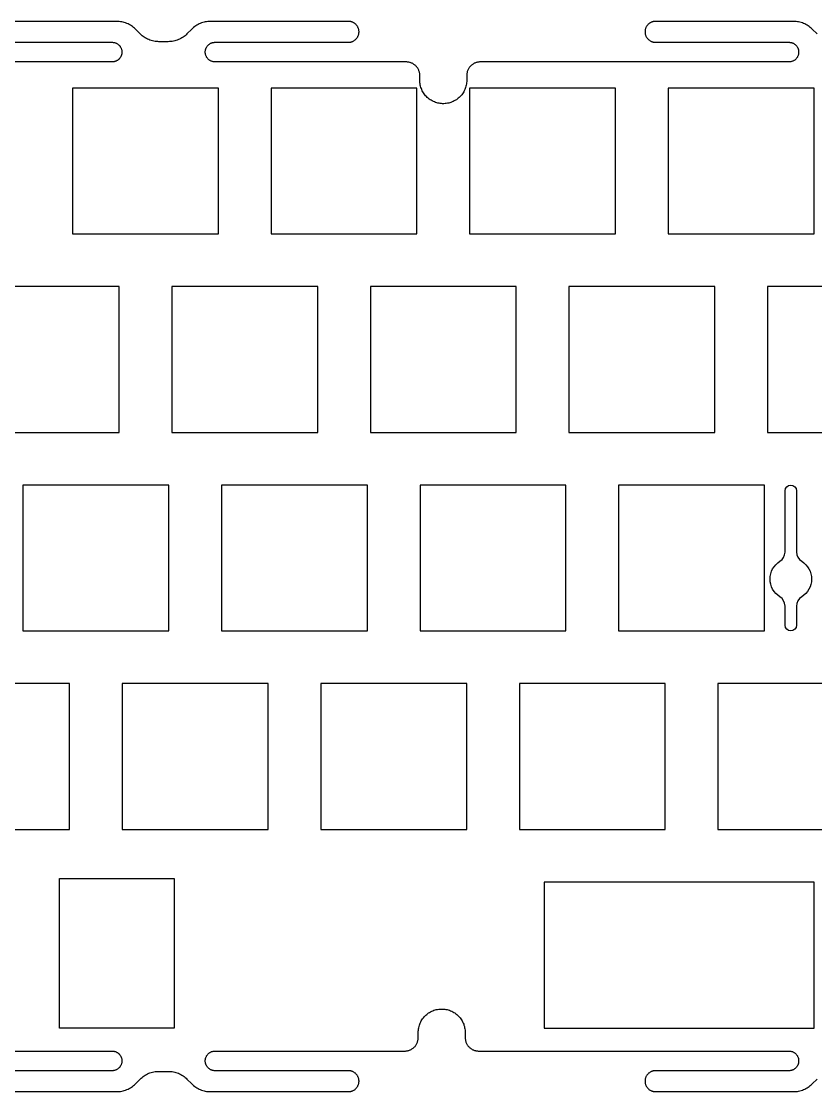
# Model space of a CAD drawing. Header units: millimetres. Extents: x -159 to 146, y -125 to 91.
# Drawn here: x -84.5 to -8.3, y -125.3 to -22.6 of the extents above; entities that cross this region are included whole.
import ezdxf

# ---------------------------------------------------------------- set-up
doc = ezdxf.new("R2010")
doc.units = ezdxf.units.MM
doc.header["$MEASUREMENT"] = 0
doc.layers.add('Ä¬ÈÏÖµ', color=7, linetype='Continuous', true_color=0x000000)

msp = doc.modelspace()

# ---------------------------------------------------------------- linework, layer by layer
at = {"layer": 'Ä¬ÈÏÖµ', "color": 7, "true_color": 0xffffff}
for points in [[(-79.6, -43), (-65.6, -43), (-65.6, -29), (-79.6, -29)], [(-60.55, -43), (-46.55, -43), (-46.55, -29), (-60.55, -29)], [(-41.5, -43), (-27.5, -43), (-27.5, -29), (-41.5, -29)], [(-22.45, -43), (-8.45, -43), (-8.45, -29), (-22.45, -29)], [(-89.12, -62.04), (-75.12, -62.04), (-75.12, -48.04), (-89.12, -48.04)], [(-70.07, -62.04), (-56.07, -62.04), (-56.07, -48.04), (-70.07, -48.04)], [(-51.02, -62.04), (-37.02, -62.04), (-37.02, -48.04), (-51.02, -48.04)], [(-31.97, -62.04), (-17.97, -62.04), (-17.97, -48.04), (-31.97, -48.04)], [(-12.92, -62.04), (1.08, -62.04), (1.08, -48.04), (-12.92, -48.04)], [(-84.36, -81.09), (-70.36, -81.09), (-70.36, -67.09), (-84.36, -67.09)], [(-65.31, -81.09), (-51.31, -81.09), (-51.31, -67.09), (-65.31, -67.09)], [(-46.26, -81.09), (-32.26, -81.09), (-32.26, -67.09), (-46.26, -67.09)], [(-27.21, -81.09), (-13.21, -81.09), (-13.21, -67.09), (-27.21, -67.09)], [(-93.88, -100.14), (-79.88, -100.14), (-79.88, -86.14), (-93.88, -86.14)], [(-74.83, -100.14), (-60.83, -100.14), (-60.83, -86.14), (-74.83, -86.14)], [(-55.78, -100.14), (-41.78, -100.14), (-41.78, -86.14), (-55.78, -86.14)], [(-36.73, -100.14), (-22.73, -100.14), (-22.73, -86.14), (-36.73, -86.14)], [(-17.68, -100.14), (-3.68, -100.14), (-3.68, -86.14), (-17.68, -86.14)], [(-80.86, -119.2), (-80.86, -104.85), (-69.85, -104.85), (-69.85, -119.2)], [(-34.36, -119.2), (-8.45, -119.2), (-8.45, -105.2), (-34.36, -105.2)]]:
    msp.add_lwpolyline(points, close=True, dxfattribs=at)
msp.add_lwpolyline([(-11.24, -78.7, 0.259846), (-11.73, -77.81, -0.557323), (-11.73, -74.41, 0.259846), (-11.24, -73.52), (-11.24, -67.64, -1), (-10.14, -67.64), (-10.14, -73.51, 0.260735), (-9.64, -74.41, -0.559508), (-9.64, -77.81, 0.260735), (-10.14, -78.71), (-10.14, -80.54, -1), (-11.24, -80.54)], format="xyb", close=True, dxfattribs=at)
for points in [[(-8.17, -23.8, 0), (-8.62, -23.35, 0), (-8.72, -23.26, 0), (-8.81, -23.18, 0), (-8.91, -23.1, 0), (-9.01, -23.03, 0), (-9.12, -22.96, 0), (-9.23, -22.9, 0), (-9.34, -22.84, 0), (-9.45, -22.79, 0), (-9.57, -22.75, 0), (-9.69, -22.71, 0), (-9.81, -22.68, 0), (-9.93, -22.65, 0), (-10.05, -22.63, 0), (-10.18, -22.61, 0), (-10.3, -22.6, 0), (-10.43, -22.6, 0), (-23.68, -22.6, 0), (-23.73, -22.6, 0), (-23.78, -22.61, 0), (-23.83, -22.61, 0), (-23.88, -22.62, 0), (-23.93, -22.63, 0), (-23.98, -22.65, 0), (-24.03, -22.66, 0), (-24.08, -22.68, 0), (-24.12, -22.71, 0), (-24.17, -22.73, 0), (-24.21, -22.76, 0), (-24.25, -22.78, 0), (-24.3, -22.82, 0), (-24.34, -22.85, 0), (-24.37, -22.88, 0), (-24.41, -22.92, 0), (-24.44, -22.96, 0), (-24.48, -23, 0), (-24.5, -23.04, 0), (-24.53, -23.09, 0), (-24.56, -23.13, 0), (-24.58, -23.18, 0), (-24.6, -23.22, 0), (-24.62, -23.27, 0), (-24.64, -23.32, 0), (-24.65, -23.37, 0), (-24.66, -23.42, 0), (-24.67, -23.47, 0), (-24.67, -23.52, 0), (-24.67, -23.57, 0), (-24.67, -23.63, 0), (-24.67, -23.68, 0), (-24.67, -23.73, 0), (-24.66, -23.78, 0), (-24.65, -23.83, 0), (-24.64, -23.88, 0), (-24.62, -23.93, 0), (-24.6, -23.98, 0), (-24.58, -24.02, 0), (-24.56, -24.07, 0), (-24.53, -24.11, 0), (-24.5, -24.16, 0), (-24.48, -24.2, 0), (-24.44, -24.24, 0), (-24.41, -24.28, 0), (-24.37, -24.32, 0), (-24.34, -24.35, 0), (-24.3, -24.38, 0), (-24.25, -24.41, 0), (-24.21, -24.44, 0), (-24.17, -24.47, 0), (-24.12, -24.49, 0), (-24.08, -24.52, 0), (-24.03, -24.54, 0), (-23.98, -24.55, 0), (-23.93, -24.57, 0), (-23.88, -24.58, 0), (-23.83, -24.59, 0), (-23.78, -24.59, 0), (-23.73, -24.6, 0), (-23.68, -24.6, 0), (-10.87, -24.6, 0), (-10.82, -24.6, 0), (-10.77, -24.61, 0), (-10.72, -24.61, 0), (-10.67, -24.62, 0), (-10.63, -24.63, 0), (-10.58, -24.65, 0), (-10.53, -24.66, 0), (-10.49, -24.68, 0), (-10.44, -24.7, 0), (-10.4, -24.73, 0), (-10.36, -24.75, 0), (-10.32, -24.78, 0), (-10.28, -24.81, 0), (-10.24, -24.84, 0), (-10.2, -24.88, 0), (-10.17, -24.91, 0), (-10.14, -24.95, 0), (-10.11, -24.99, 0), (-10.08, -25.03, 0), (-10.05, -25.07, 0), (-10.03, -25.12, 0), (-10.01, -25.16, 0), (-9.99, -25.21, 0), (-9.97, -25.25, 0), (-9.96, -25.3, 0), (-9.95, -25.35, 0), (-9.94, -25.4, 0), (-9.93, -25.45, 0), (-9.93, -25.5, 0), (-9.93, -25.55, 0), (-9.93, -25.59, 0), (-9.93, -25.64, 0), (-9.94, -25.69, 0), (-9.95, -25.74, 0), (-9.96, -25.79, 0), (-9.97, -25.84, 0), (-9.99, -25.88, 0), (-10.01, -25.93, 0), (-10.03, -25.97, 0), (-10.05, -26.02, 0), (-10.08, -26.06, 0), (-10.11, -26.1, 0), (-10.14, -26.14, 0), (-10.17, -26.18, 0), (-10.2, -26.21, 0), (-10.24, -26.25, 0), (-10.28, -26.28, 0), (-10.31, -26.31, 0), (-10.36, -26.34, 0), (-10.4, -26.36, 0), (-10.44, -26.39, 0), (-10.49, -26.41, 0), (-10.53, -26.43, 0), (-10.58, -26.44, 0), (-10.63, -26.46, 0), (-10.67, -26.47, 0), (-10.72, -26.48, 0), (-10.77, -26.49, 0), (-10.82, -26.49, 0), (-10.87, -26.49, 0), (-40.48, -26.49, 0), (-40.54, -26.49, 0), (-40.61, -26.5, 0), (-40.68, -26.51, 0), (-40.74, -26.52, 0), (-40.8, -26.53, 0), (-40.87, -26.55, 0), (-40.93, -26.57, 0), (-40.99, -26.6, 0), (-41.05, -26.62, 0), (-41.11, -26.65, 0), (-41.17, -26.69, 0), (-41.22, -26.72, 0), (-41.27, -26.76, 0), (-41.33, -26.8, 0), (-41.37, -26.85, 0), (-41.42, -26.9, 0), (-41.46, -26.94, 0), (-41.51, -27, 0), (-41.55, -27.05, 0), (-41.58, -27.1, 0), (-41.62, -27.16, 0), (-41.65, -27.22, 0), (-41.67, -27.28, 0), (-41.7, -27.34, 0), (-41.72, -27.4, 0), (-41.74, -27.47, 0), (-41.75, -27.53, 0), (-41.76, -27.59, 0), (-41.77, -27.66, 0), (-41.78, -27.73, 0), (-41.78, -27.79, 0), (-41.78, -28.25, 0), (-41.78, -28.36, 0), (-41.79, -28.48, 0), (-41.81, -28.59, 0), (-41.83, -28.71, 0), (-41.85, -28.82, 0), (-41.89, -28.93, 0), (-41.92, -29.04, 0), (-41.97, -29.15, 0), (-42.02, -29.25, 0), (-42.07, -29.35, 0), (-42.13, -29.45, 0), (-42.19, -29.55, 0), (-42.26, -29.64, 0), (-42.34, -29.73, 0), (-42.42, -29.82, 0), (-42.5, -29.9, 0), (-42.59, -29.97, 0), (-42.68, -30.05, 0), (-42.77, -30.11, 0), (-42.87, -30.17, 0), (-42.97, -30.23, 0), (-43.07, -30.28, 0), (-43.18, -30.33, 0), (-43.29, -30.37, 0), (-43.4, -30.41, 0), (-43.51, -30.44, 0), (-43.63, -30.46, 0), (-43.74, -30.48, 0), (-43.85, -30.49, 0), (-43.97, -30.5, 0), (-44.09, -30.5, 0), (-44.2, -30.49, 0), (-44.32, -30.48, 0), (-44.43, -30.46, 0), (-44.55, -30.44, 0), (-44.66, -30.41, 0), (-44.77, -30.37, 0), (-44.88, -30.33, 0), (-44.98, -30.28, 0), (-45.09, -30.23, 0), (-45.19, -30.17, 0), (-45.28, -30.11, 0), (-45.38, -30.05, 0), (-45.47, -29.97, 0), (-45.56, -29.9, 0), (-45.64, -29.82, 0), (-45.72, -29.73, 0), (-45.79, -29.64, 0), (-45.86, -29.55, 0), (-45.93, -29.45, 0), (-45.99, -29.35, 0), (-46.04, -29.25, 0), (-46.09, -29.15, 0), (-46.13, -29.04, 0), (-46.17, -28.93, 0), (-46.2, -28.82, 0), (-46.23, -28.71, 0), (-46.25, -28.59, 0), (-46.27, -28.48, 0), (-46.28, -28.36, 0), (-46.28, -28.25, 0), (-46.28, -27.79, 0), (-46.28, -27.73, 0), (-46.29, -27.66, 0), (-46.29, -27.59, 0), (-46.31, -27.53, 0), (-46.32, -27.47, 0), (-46.34, -27.4, 0), (-46.36, -27.34, 0), (-46.38, -27.28, 0), (-46.41, -27.22, 0), (-46.44, -27.16, 0), (-46.48, -27.1, 0), (-46.51, -27.05, 0), (-46.55, -27, 0), (-46.59, -26.94, 0), (-46.64, -26.9, 0), (-46.68, -26.85, 0), (-46.73, -26.8, 0), (-46.78, -26.76, 0), (-46.84, -26.72, 0), (-46.89, -26.69, 0), (-46.95, -26.65, 0), (-47.01, -26.62, 0), (-47.07, -26.6, 0), (-47.13, -26.57, 0), (-47.19, -26.55, 0), (-47.25, -26.53, 0), (-47.32, -26.52, 0), (-47.38, -26.51, 0), (-47.45, -26.5, 0), (-47.51, -26.49, 0), (-47.58, -26.49, 0), (-65.92, -26.49, 0), (-65.97, -26.49, 0), (-66.02, -26.49, 0), (-66.07, -26.48, 0), (-66.11, -26.47, 0), (-66.16, -26.46, 0), (-66.21, -26.44, 0), (-66.26, -26.43, 0), (-66.3, -26.41, 0), (-66.35, -26.39, 0), (-66.39, -26.36, 0), (-66.43, -26.34, 0), (-66.47, -26.31, 0), (-66.51, -26.28, 0), (-66.55, -26.25, 0), (-66.59, -26.21, 0), (-66.62, -26.18, 0), (-66.65, -26.14, 0), (-66.68, -26.1, 0), (-66.71, -26.06, 0), (-66.74, -26.02, 0), (-66.76, -25.97, 0), (-66.78, -25.93, 0), (-66.8, -25.88, 0), (-66.82, -25.84, 0), (-66.83, -25.79, 0), (-66.84, -25.74, 0), (-66.85, -25.69, 0), (-66.86, -25.64, 0), (-66.86, -25.59, 0), (-66.86, -25.55, 0), (-66.86, -25.5, 0), (-66.86, -25.45, 0), (-66.85, -25.4, 0), (-66.84, -25.35, 0), (-66.83, -25.3, 0), (-66.82, -25.25, 0), (-66.8, -25.21, 0), (-66.78, -25.16, 0), (-66.76, -25.12, 0), (-66.74, -25.07, 0), (-66.71, -25.03, 0), (-66.68, -24.99, 0), (-66.65, -24.95, 0), (-66.62, -24.91, 0), (-66.59, -24.88, 0), (-66.55, -24.84, 0), (-66.51, -24.81, 0), (-66.47, -24.78, 0), (-66.43, -24.75, 0), (-66.39, -24.73, 0), (-66.35, -24.7, 0), (-66.3, -24.68, 0), (-66.26, -24.66, 0), (-66.21, -24.65, 0), (-66.16, -24.63, 0), (-66.11, -24.62, 0), (-66.07, -24.61, 0), (-66.02, -24.61, 0), (-65.97, -24.6, 0), (-65.92, -24.6, 0), (-53.11, -24.6, 0), (-53.06, -24.6, 0), (-53.01, -24.59, 0), (-52.96, -24.59, 0), (-52.91, -24.58, 0), (-52.86, -24.57, 0), (-52.81, -24.55, 0), (-52.76, -24.54, 0), (-52.71, -24.52, 0), (-52.67, -24.49, 0), (-52.62, -24.47, 0), (-52.58, -24.44, 0), (-52.53, -24.41, 0), (-52.49, -24.38, 0), (-52.45, -24.35, 0), (-52.42, -24.32, 0), (-52.38, -24.28, 0), (-52.35, -24.24, 0), (-52.31, -24.2, 0), (-52.28, -24.16, 0), (-52.26, -24.11, 0), (-52.23, -24.07, 0), (-52.21, -24.02, 0), (-52.19, -23.98, 0), (-52.17, -23.93, 0), (-52.15, -23.88, 0), (-52.14, -23.83, 0), (-52.13, -23.78, 0), (-52.12, -23.73, 0), (-52.12, -23.68, 0), (-52.11, -23.63, 0), (-52.11, -23.57, 0), (-52.12, -23.52, 0), (-52.12, -23.47, 0), (-52.13, -23.42, 0), (-52.14, -23.37, 0), (-52.15, -23.32, 0), (-52.17, -23.27, 0), (-52.19, -23.22, 0), (-52.21, -23.18, 0), (-52.23, -23.13, 0), (-52.26, -23.09, 0), (-52.28, -23.04, 0), (-52.31, -23, 0), (-52.35, -22.96, 0), (-52.38, -22.92, 0), (-52.42, -22.88, 0), (-52.45, -22.85, 0), (-52.49, -22.82, 0), (-52.53, -22.78, 0), (-52.58, -22.76, 0), (-52.62, -22.73, 0), (-52.67, -22.71, 0), (-52.71, -22.68, 0), (-52.76, -22.66, 0), (-52.81, -22.65, 0), (-52.86, -22.63, 0), (-52.91, -22.62, 0), (-52.96, -22.61, 0), (-53.01, -22.61, 0), (-53.06, -22.6, 0), (-53.11, -22.6, 0), (-66.36, -22.6, 0), (-66.49, -22.6, 0), (-66.61, -22.61, 0), (-66.74, -22.63, 0), (-66.86, -22.65, 0), (-66.98, -22.68, 0), (-67.1, -22.71, 0), (-67.22, -22.75, 0), (-67.34, -22.79, 0), (-67.45, -22.84, 0), (-67.56, -22.9, 0), (-67.67, -22.96, 0), (-67.78, -23.03, 0), (-67.88, -23.1, 0), (-67.98, -23.18, 0), (-68.07, -23.26, 0), (-68.16, -23.35, 0), (-68.62, -23.8, 0), (-68.71, -23.89, 0), (-68.8, -23.97, 0), (-68.9, -24.04, 0), (-69, -24.12, 0), (-69.11, -24.18, 0), (-69.22, -24.24, 0), (-69.33, -24.3, 0), (-69.44, -24.35, 0), (-69.56, -24.4, 0), (-69.68, -24.44, 0), (-69.8, -24.47, 0), (-69.92, -24.5, 0), (-70.05, -24.52, 0), (-70.17, -24.53, 0), (-70.29, -24.54, 0), (-70.42, -24.55, 0), (-71.31, -24.55, 0), (-71.43, -24.54, 0), (-71.56, -24.53, 0), (-71.68, -24.52, 0), (-71.8, -24.5, 0), (-71.93, -24.47, 0), (-72.05, -24.44, 0), (-72.17, -24.4, 0), (-72.28, -24.35, 0), (-72.4, -24.3, 0), (-72.51, -24.24, 0), (-72.62, -24.18, 0), (-72.72, -24.12, 0), (-72.83, -24.04, 0), (-72.92, -23.97, 0), (-73.02, -23.89, 0), (-73.11, -23.8, 0), (-73.56, -23.35, 0), (-73.65, -23.26, 0), (-73.75, -23.18, 0), (-73.85, -23.1, 0), (-73.95, -23.03, 0), (-74.05, -22.96, 0), (-74.16, -22.9, 0), (-74.27, -22.84, 0), (-74.39, -22.79, 0), (-74.51, -22.75, 0), (-74.63, -22.71, 0), (-74.75, -22.68, 0), (-74.87, -22.65, 0), (-74.99, -22.63, 0), (-75.12, -22.61, 0), (-75.24, -22.6, 0), (-75.37, -22.6, 0), (-88.61, -22.6, 0)], [(-88.61, -24.6, 0), (-75.81, -24.6, 0), (-75.76, -24.6, 0), (-75.71, -24.61, 0), (-75.66, -24.61, 0), (-75.61, -24.62, 0), (-75.56, -24.63, 0), (-75.52, -24.65, 0), (-75.47, -24.66, 0), (-75.42, -24.68, 0), (-75.38, -24.7, 0), (-75.34, -24.73, 0), (-75.29, -24.75, 0), (-75.25, -24.78, 0), (-75.21, -24.81, 0), (-75.18, -24.84, 0), (-75.14, -24.88, 0), (-75.11, -24.91, 0), (-75.07, -24.95, 0), (-75.04, -24.99, 0), (-75.02, -25.03, 0), (-74.99, -25.07, 0), (-74.97, -25.12, 0), (-74.94, -25.16, 0), (-74.93, -25.21, 0), (-74.91, -25.25, 0), (-74.9, -25.3, 0), (-74.88, -25.35, 0), (-74.87, -25.4, 0), (-74.87, -25.45, 0), (-74.86, -25.5, 0), (-74.86, -25.55, 0), (-74.86, -25.59, 0), (-74.87, -25.64, 0), (-74.87, -25.69, 0), (-74.88, -25.74, 0), (-74.9, -25.79, 0), (-74.91, -25.84, 0), (-74.93, -25.88, 0), (-74.94, -25.93, 0), (-74.97, -25.97, 0), (-74.99, -26.02, 0), (-75.02, -26.06, 0), (-75.04, -26.1, 0), (-75.07, -26.14, 0), (-75.11, -26.18, 0), (-75.14, -26.21, 0), (-75.18, -26.25, 0), (-75.21, -26.28, 0), (-75.25, -26.31, 0), (-75.29, -26.34, 0), (-75.34, -26.36, 0), (-75.38, -26.39, 0), (-75.42, -26.41, 0), (-75.47, -26.43, 0), (-75.52, -26.44, 0), (-75.56, -26.46, 0), (-75.61, -26.47, 0), (-75.66, -26.48, 0), (-75.71, -26.49, 0), (-75.76, -26.49, 0), (-75.81, -26.49, 0), (-97.63, -26.49, 0)], [(-88.61, -125.29, 0), (-75.37, -125.29, 0), (-75.24, -125.29, 0), (-75.12, -125.28, 0), (-74.99, -125.27, 0), (-74.87, -125.24, 0), (-74.75, -125.22, 0), (-74.63, -125.18, 0), (-74.51, -125.14, 0), (-74.39, -125.1, 0), (-74.27, -125.05, 0), (-74.16, -124.99, 0), (-74.05, -124.93, 0), (-73.95, -124.86, 0), (-73.85, -124.79, 0), (-73.75, -124.71, 0), (-73.65, -124.63, 0), (-73.56, -124.55, 0), (-73.11, -124.09, 0), (-73.02, -124.01, 0), (-72.92, -123.93, 0), (-72.83, -123.85, 0), (-72.72, -123.78, 0), (-72.62, -123.71, 0), (-72.51, -123.65, 0), (-72.4, -123.59, 0), (-72.28, -123.54, 0), (-72.17, -123.5, 0), (-72.05, -123.46, 0), (-71.93, -123.42, 0), (-71.8, -123.4, 0), (-71.68, -123.37, 0), (-71.56, -123.36, 0), (-71.43, -123.35, 0), (-71.31, -123.35, 0), (-70.42, -123.35, 0), (-70.29, -123.35, 0), (-70.17, -123.36, 0), (-70.05, -123.37, 0), (-69.92, -123.4, 0), (-69.8, -123.42, 0), (-69.68, -123.46, 0), (-69.56, -123.5, 0), (-69.44, -123.54, 0), (-69.33, -123.59, 0), (-69.22, -123.65, 0), (-69.11, -123.71, 0), (-69, -123.78, 0), (-68.9, -123.85, 0), (-68.8, -123.93, 0), (-68.71, -124.01, 0), (-68.62, -124.09, 0), (-68.16, -124.55, 0), (-68.07, -124.63, 0), (-67.98, -124.71, 0), (-67.88, -124.79, 0), (-67.78, -124.86, 0), (-67.67, -124.93, 0), (-67.56, -124.99, 0), (-67.45, -125.05, 0), (-67.34, -125.1, 0), (-67.22, -125.14, 0), (-67.1, -125.18, 0), (-66.98, -125.22, 0), (-66.86, -125.24, 0), (-66.74, -125.27, 0), (-66.61, -125.28, 0), (-66.49, -125.29, 0), (-66.36, -125.29, 0), (-53.11, -125.29, 0), (-53.06, -125.29, 0), (-53.01, -125.29, 0), (-52.96, -125.28, 0), (-52.91, -125.27, 0), (-52.86, -125.26, 0), (-52.81, -125.25, 0), (-52.76, -125.23, 0), (-52.71, -125.21, 0), (-52.67, -125.19, 0), (-52.62, -125.16, 0), (-52.58, -125.14, 0), (-52.53, -125.11, 0), (-52.49, -125.08, 0), (-52.45, -125.04, 0), (-52.42, -125.01, 0), (-52.38, -124.97, 0), (-52.35, -124.93, 0), (-52.31, -124.89, 0), (-52.28, -124.85, 0), (-52.26, -124.81, 0), (-52.23, -124.76, 0), (-52.21, -124.72, 0), (-52.19, -124.67, 0), (-52.17, -124.62, 0), (-52.15, -124.57, 0), (-52.14, -124.52, 0), (-52.13, -124.47, 0), (-52.12, -124.42, 0), (-52.12, -124.37, 0), (-52.11, -124.32, 0), (-52.11, -124.27, 0), (-52.12, -124.22, 0), (-52.12, -124.16, 0), (-52.13, -124.11, 0), (-52.14, -124.06, 0), (-52.15, -124.01, 0), (-52.17, -123.96, 0), (-52.19, -123.92, 0), (-52.21, -123.87, 0), (-52.23, -123.82, 0), (-52.26, -123.78, 0), (-52.28, -123.73, 0), (-52.31, -123.69, 0), (-52.35, -123.65, 0), (-52.38, -123.61, 0), (-52.42, -123.58, 0), (-52.45, -123.54, 0), (-52.49, -123.51, 0), (-52.53, -123.48, 0), (-52.58, -123.45, 0), (-52.62, -123.42, 0), (-52.67, -123.4, 0), (-52.71, -123.38, 0), (-52.76, -123.36, 0), (-52.81, -123.34, 0), (-52.86, -123.33, 0), (-52.91, -123.31, 0), (-52.96, -123.3, 0), (-53.01, -123.3, 0), (-53.06, -123.29, 0), (-53.11, -123.29, 0), (-65.92, -123.29, 0), (-65.97, -123.29, 0), (-66.02, -123.29, 0), (-66.07, -123.28, 0), (-66.11, -123.27, 0), (-66.16, -123.26, 0), (-66.21, -123.25, 0), (-66.26, -123.23, 0), (-66.3, -123.21, 0), (-66.35, -123.19, 0), (-66.39, -123.17, 0), (-66.43, -123.14, 0), (-66.47, -123.11, 0), (-66.51, -123.08, 0), (-66.55, -123.05, 0), (-66.59, -123.02, 0), (-66.62, -122.98, 0), (-66.65, -122.94, 0), (-66.68, -122.9, 0), (-66.71, -122.86, 0), (-66.74, -122.82, 0), (-66.76, -122.78, 0), (-66.78, -122.73, 0), (-66.8, -122.69, 0), (-66.82, -122.64, 0), (-66.83, -122.59, 0), (-66.84, -122.54, 0), (-66.85, -122.49, 0), (-66.86, -122.45, 0), (-66.86, -122.4, 0), (-66.86, -122.35, 0), (-66.86, -122.3, 0), (-66.86, -122.25, 0), (-66.85, -122.2, 0), (-66.84, -122.15, 0), (-66.83, -122.1, 0), (-66.82, -122.05, 0), (-66.8, -122.01, 0), (-66.78, -121.96, 0), (-66.76, -121.92, 0), (-66.74, -121.87, 0), (-66.71, -121.83, 0), (-66.68, -121.79, 0), (-66.65, -121.75, 0), (-66.62, -121.71, 0), (-66.59, -121.68, 0), (-66.55, -121.64, 0), (-66.51, -121.61, 0), (-66.47, -121.58, 0), (-66.43, -121.55, 0), (-66.39, -121.53, 0), (-66.35, -121.5, 0), (-66.3, -121.48, 0), (-66.26, -121.46, 0), (-66.21, -121.45, 0), (-66.16, -121.43, 0), (-66.11, -121.42, 0), (-66.07, -121.41, 0), (-66.02, -121.41, 0), (-65.97, -121.4, 0), (-65.92, -121.4, 0), (-47.73, -121.4, 0), (-47.66, -121.4, 0), (-47.6, -121.39, 0), (-47.53, -121.39, 0), (-47.47, -121.37, 0), (-47.4, -121.36, 0), (-47.34, -121.34, 0), (-47.28, -121.32, 0), (-47.22, -121.3, 0), (-47.16, -121.27, 0), (-47.1, -121.24, 0), (-47.04, -121.2, 0), (-46.99, -121.17, 0), (-46.93, -121.13, 0), (-46.88, -121.09, 0), (-46.83, -121.04, 0), (-46.79, -121, 0), (-46.74, -120.95, 0), (-46.7, -120.9, 0), (-46.66, -120.84, 0), (-46.63, -120.79, 0), (-46.59, -120.73, 0), (-46.56, -120.67, 0), (-46.53, -120.61, 0), (-46.51, -120.55, 0), (-46.49, -120.49, 0), (-46.47, -120.43, 0), (-46.46, -120.36, 0), (-46.44, -120.3, 0), (-46.44, -120.23, 0), (-46.43, -120.17, 0), (-46.43, -120.1, 0), (-46.43, -119.62, 0), (-46.43, -119.5, 0), (-46.42, -119.39, 0), (-46.4, -119.27, 0), (-46.38, -119.16, 0), (-46.35, -119.05, 0), (-46.32, -118.93, 0), (-46.28, -118.82, 0), (-46.24, -118.72, 0), (-46.19, -118.61, 0), (-46.14, -118.51, 0), (-46.08, -118.41, 0), (-46.01, -118.31, 0), (-45.94, -118.22, 0), (-45.87, -118.13, 0), (-45.79, -118.05, 0), (-45.71, -117.97, 0), (-45.62, -117.89, 0), (-45.53, -117.82, 0), (-45.43, -117.75, 0), (-45.34, -117.69, 0), (-45.24, -117.63, 0), (-45.13, -117.58, 0), (-45.03, -117.53, 0), (-44.92, -117.49, 0), (-44.81, -117.46, 0), (-44.7, -117.43, 0), (-44.58, -117.4, 0), (-44.47, -117.39, 0), (-44.35, -117.38, 0), (-44.24, -117.37, 0), (-44.12, -117.37, 0), (-44, -117.38, 0), (-43.89, -117.39, 0), (-43.78, -117.4, 0), (-43.66, -117.43, 0), (-43.55, -117.46, 0), (-43.44, -117.49, 0), (-43.33, -117.53, 0), (-43.22, -117.58, 0), (-43.12, -117.63, 0), (-43.02, -117.69, 0), (-42.92, -117.75, 0), (-42.83, -117.82, 0), (-42.74, -117.89, 0), (-42.65, -117.97, 0), (-42.57, -118.05, 0), (-42.49, -118.13, 0), (-42.41, -118.22, 0), (-42.34, -118.31, 0), (-42.28, -118.41, 0), (-42.22, -118.51, 0), (-42.17, -118.61, 0), (-42.12, -118.72, 0), (-42.07, -118.82, 0), (-42.04, -118.93, 0), (-42, -119.05, 0), (-41.98, -119.16, 0), (-41.96, -119.27, 0), (-41.94, -119.39, 0), (-41.93, -119.5, 0), (-41.93, -119.62, 0), (-41.93, -120.1, 0), (-41.93, -120.17, 0), (-41.92, -120.23, 0), (-41.91, -120.3, 0), (-41.9, -120.36, 0), (-41.89, -120.43, 0), (-41.87, -120.49, 0), (-41.85, -120.55, 0), (-41.82, -120.61, 0), (-41.8, -120.67, 0), (-41.77, -120.73, 0), (-41.73, -120.79, 0), (-41.7, -120.84, 0), (-41.66, -120.9, 0), (-41.61, -120.95, 0), (-41.57, -121, 0), (-41.52, -121.04, 0), (-41.48, -121.09, 0), (-41.42, -121.13, 0), (-41.37, -121.17, 0), (-41.32, -121.2, 0), (-41.26, -121.24, 0), (-41.2, -121.27, 0), (-41.14, -121.3, 0), (-41.08, -121.32, 0), (-41.02, -121.34, 0), (-40.95, -121.36, 0), (-40.89, -121.37, 0), (-40.83, -121.39, 0), (-40.76, -121.39, 0), (-40.69, -121.4, 0), (-40.63, -121.4, 0), (-10.87, -121.4, 0), (-10.82, -121.4, 0), (-10.77, -121.41, 0), (-10.72, -121.41, 0), (-10.67, -121.42, 0), (-10.63, -121.43, 0), (-10.58, -121.45, 0), (-10.53, -121.46, 0), (-10.49, -121.48, 0), (-10.44, -121.5, 0), (-10.4, -121.53, 0), (-10.36, -121.55, 0), (-10.32, -121.58, 0), (-10.28, -121.61, 0), (-10.24, -121.64, 0), (-10.2, -121.68, 0), (-10.17, -121.71, 0), (-10.14, -121.75, 0), (-10.11, -121.79, 0), (-10.08, -121.83, 0), (-10.05, -121.87, 0), (-10.03, -121.92, 0), (-10.01, -121.96, 0), (-9.99, -122.01, 0), (-9.97, -122.05, 0), (-9.96, -122.1, 0), (-9.95, -122.15, 0), (-9.94, -122.2, 0), (-9.93, -122.25, 0), (-9.93, -122.3, 0), (-9.93, -122.35, 0), (-9.93, -122.4, 0), (-9.93, -122.45, 0), (-9.94, -122.49, 0), (-9.95, -122.54, 0), (-9.96, -122.59, 0), (-9.97, -122.64, 0), (-9.99, -122.69, 0), (-10.01, -122.73, 0), (-10.03, -122.78, 0), (-10.05, -122.82, 0), (-10.08, -122.86, 0), (-10.11, -122.9, 0), (-10.14, -122.94, 0), (-10.17, -122.98, 0), (-10.2, -123.02, 0), (-10.24, -123.05, 0), (-10.28, -123.08, 0), (-10.32, -123.11, 0), (-10.36, -123.14, 0), (-10.4, -123.17, 0), (-10.44, -123.19, 0), (-10.49, -123.21, 0), (-10.53, -123.23, 0), (-10.58, -123.25, 0), (-10.63, -123.26, 0), (-10.67, -123.27, 0), (-10.72, -123.28, 0), (-10.77, -123.29, 0), (-10.82, -123.29, 0), (-10.87, -123.29, 0), (-23.68, -123.29, 0), (-23.73, -123.29, 0), (-23.78, -123.3, 0), (-23.83, -123.3, 0), (-23.88, -123.31, 0), (-23.93, -123.33, 0), (-23.98, -123.34, 0), (-24.03, -123.36, 0), (-24.08, -123.38, 0), (-24.12, -123.4, 0), (-24.17, -123.42, 0), (-24.21, -123.45, 0), (-24.25, -123.48, 0), (-24.3, -123.51, 0), (-24.34, -123.54, 0), (-24.37, -123.58, 0), (-24.41, -123.61, 0), (-24.44, -123.65, 0), (-24.48, -123.69, 0), (-24.5, -123.73, 0), (-24.53, -123.78, 0), (-24.56, -123.82, 0), (-24.58, -123.87, 0), (-24.6, -123.92, 0), (-24.62, -123.96, 0), (-24.64, -124.01, 0), (-24.65, -124.06, 0), (-24.66, -124.11, 0), (-24.67, -124.16, 0), (-24.67, -124.22, 0), (-24.67, -124.27, 0), (-24.67, -124.32, 0), (-24.67, -124.37, 0), (-24.67, -124.42, 0), (-24.66, -124.47, 0), (-24.65, -124.52, 0), (-24.64, -124.57, 0), (-24.62, -124.62, 0), (-24.6, -124.67, 0), (-24.58, -124.72, 0), (-24.56, -124.76, 0), (-24.53, -124.81, 0), (-24.5, -124.85, 0), (-24.48, -124.89, 0), (-24.44, -124.93, 0), (-24.41, -124.97, 0), (-24.37, -125.01, 0), (-24.34, -125.04, 0), (-24.3, -125.08, 0), (-24.25, -125.11, 0), (-24.21, -125.14, 0), (-24.17, -125.16, 0), (-24.12, -125.19, 0), (-24.08, -125.21, 0), (-24.03, -125.23, 0), (-23.98, -125.25, 0), (-23.93, -125.26, 0), (-23.88, -125.27, 0), (-23.83, -125.28, 0), (-23.78, -125.29, 0), (-23.73, -125.29, 0), (-23.68, -125.29, 0), (-10.43, -125.29, 0), (-10.3, -125.29, 0), (-10.18, -125.28, 0), (-10.05, -125.27, 0), (-9.93, -125.24, 0), (-9.81, -125.22, 0), (-9.69, -125.18, 0), (-9.57, -125.14, 0), (-9.45, -125.1, 0), (-9.34, -125.05, 0), (-9.23, -124.99, 0), (-9.12, -124.93, 0), (-9.01, -124.86, 0), (-8.91, -124.79, 0), (-8.81, -124.71, 0), (-8.72, -124.63, 0), (-8.62, -124.55, 0), (-8.17, -124.09, 0)], [(-106.3, -121.4, 0), (-75.81, -121.4, 0), (-75.76, -121.4, 0), (-75.71, -121.41, 0), (-75.66, -121.41, 0), (-75.61, -121.42, 0), (-75.56, -121.43, 0), (-75.52, -121.45, 0), (-75.47, -121.46, 0), (-75.42, -121.48, 0), (-75.38, -121.5, 0), (-75.34, -121.53, 0), (-75.29, -121.55, 0), (-75.25, -121.58, 0), (-75.21, -121.61, 0), (-75.18, -121.64, 0), (-75.14, -121.68, 0), (-75.11, -121.71, 0), (-75.07, -121.75, 0), (-75.04, -121.79, 0), (-75.02, -121.83, 0), (-74.99, -121.87, 0), (-74.97, -121.92, 0), (-74.94, -121.96, 0), (-74.93, -122.01, 0), (-74.91, -122.05, 0), (-74.9, -122.1, 0), (-74.88, -122.15, 0), (-74.87, -122.2, 0), (-74.87, -122.25, 0), (-74.86, -122.3, 0), (-74.86, -122.35, 0), (-74.86, -122.4, 0), (-74.87, -122.45, 0), (-74.87, -122.49, 0), (-74.88, -122.54, 0), (-74.9, -122.59, 0), (-74.91, -122.64, 0), (-74.93, -122.69, 0), (-74.94, -122.73, 0), (-74.97, -122.78, 0), (-74.99, -122.82, 0), (-75.02, -122.86, 0), (-75.04, -122.9, 0), (-75.07, -122.94, 0), (-75.11, -122.98, 0), (-75.14, -123.02, 0), (-75.18, -123.05, 0), (-75.21, -123.08, 0), (-75.25, -123.11, 0), (-75.29, -123.14, 0), (-75.34, -123.17, 0), (-75.38, -123.19, 0), (-75.42, -123.21, 0), (-75.47, -123.23, 0), (-75.52, -123.25, 0), (-75.56, -123.26, 0), (-75.61, -123.27, 0), (-75.66, -123.28, 0), (-75.71, -123.29, 0), (-75.76, -123.29, 0), (-75.81, -123.29, 0), (-88.61, -123.29, 0)]]:
    msp.add_polyline3d(points, dxfattribs=at)

doc.saveas('drawing.dxf')
